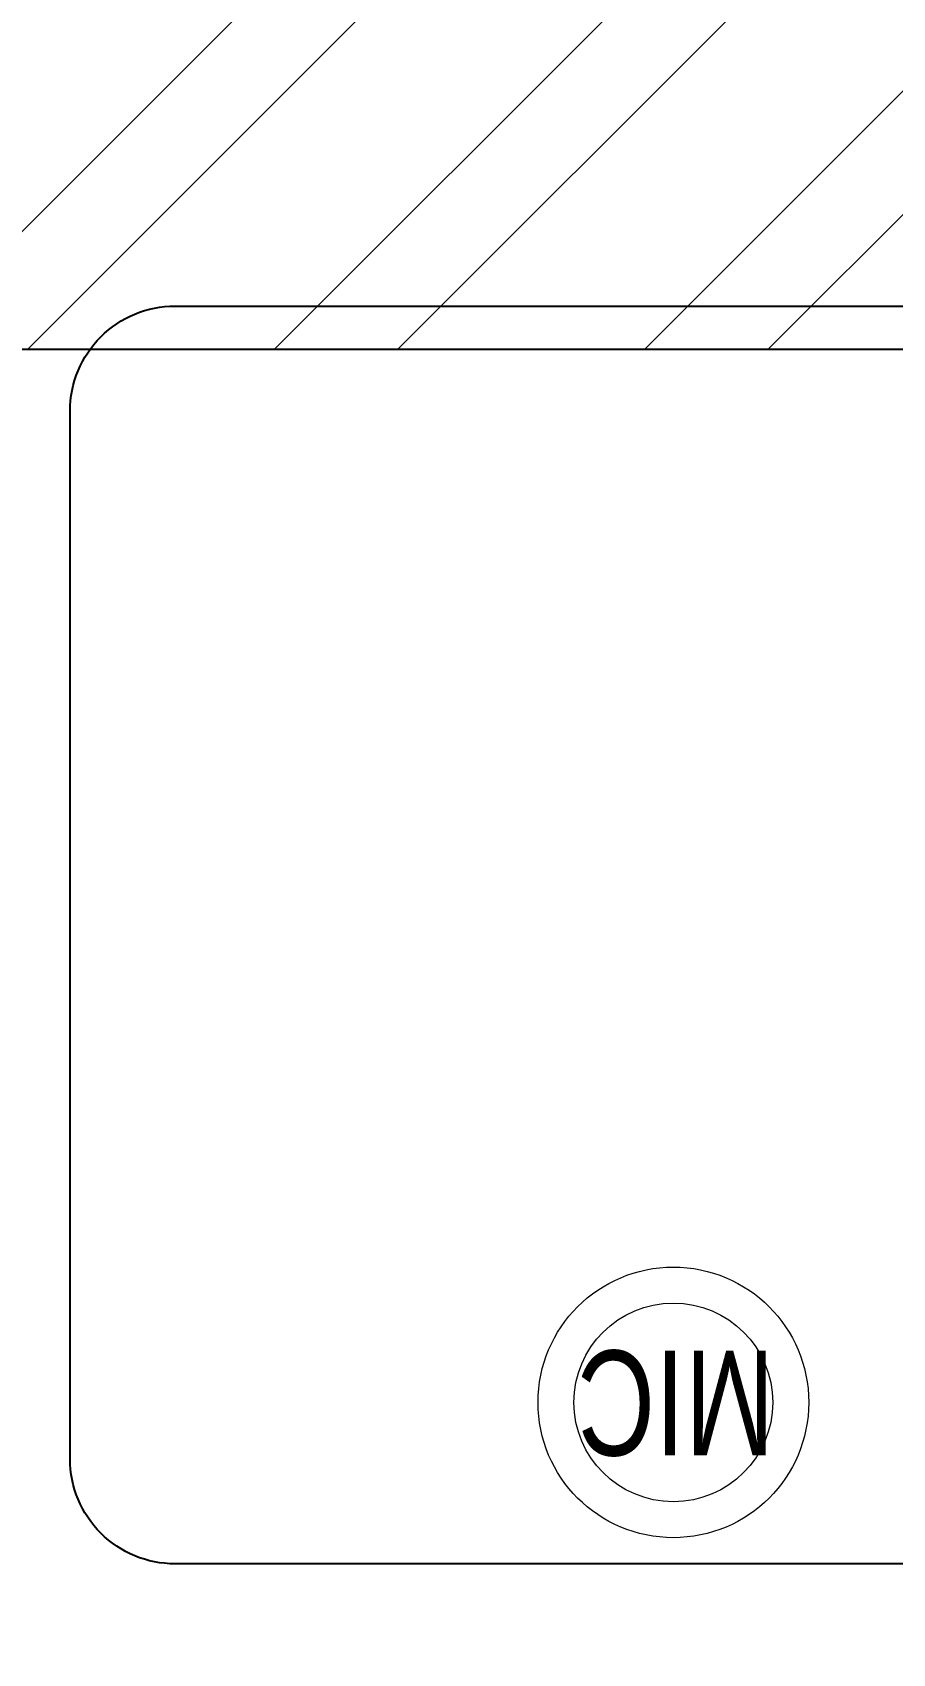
# Model space of a CAD drawing. Header units: feet. Extents: x 2148500 to 2159470, y -6063293 to -6042233.
# Drawn here: x 2155414 to 2155824, y -6048335 to -6047562 of the extents above; entities that cross this region are included whole.
import ezdxf

# ---------------------------------------------------------------- set-up
doc = ezdxf.new("R2010")
doc.units = ezdxf.units.FT
doc.header["$LTSCALE"] = 33
doc.header["$MEASUREMENT"] = 0
doc.layers.add('A-WALL', color=1, linetype='Continuous')
doc.layers.add('PDF_Geometry', color=7, linetype='Continuous')
for name, color, linetype, lineweight in [('LENS-DIM', 252, 'Continuous', 5), ('LENS-FURNITURE', 13, 'Continuous', 9), ('LK-EQPMT', 3, 'Continuous', 18), ('LN-HATCH', 251, 'Continuous', 0)]:
    doc.layers.add(name, color=color, linetype=linetype, lineweight=lineweight)
doc.styles.get("Standard").update_dxf_attribs({"font": 'GILC____.TTF'})

# ---------------------------------------------------------------- blocks, each defined once
blk = doc.blocks.new('A$C9ae9df43')
at = {"layer": 'LN-HATCH'}
h = blk.add_hatch(dxfattribs=at)
h.set_pattern_fill('ANSI32', color=256, scale=333, angle=180)
h.set_pattern_definition([(225, (-6061183.859277658, 5276119.44194066), (88.29995930067012, -88.29995930067015), []), (225, (-6061242.725917094, 5276119.44194066), (88.29995930067012, -88.29995930067015), [])])
h.paths.add_polyline_path([(2368.183168438263, 7355.185897991993), (-1401.816830608062, 7355.185897991993), (-1401.816830608062, 2155.185897038318), (-1141.816830608062, 2155.185897038318), (-1141.816830608062, 7075.185897038318), (2108.183169391938, 7075.185897038318), (2108.183169391938, 1875.185897991993), (8928.183169391938, 1875.185897991993), (8928.183169391938, 1265.185897991992), (9208.183169391938, 1265.185897991992), (9208.183169391938, 2155.185897038318), (2368.183168438263, 2155.185897038318)])
h.paths.add_polyline_path([(-1141.816830608062, 1875.185897991993), (-1401.816830608062, 1875.185897991993), (-1401.816830608062, -1424.814102961682), (-1141.816830608062, -1424.814102961682)])
h.paths.add_polyline_path([(-1141.816830608062, -1764.814102961682), (-1401.816830608062, -1764.814102961682), (-1401.816830608062, -4764.814102961682), (-1141.816830608062, -4764.814102961682)])
h.paths.add_polyline_path([(-1141.816830608062, -5104.814102008007), (-1401.816830608062, -5104.814102008007), (-1401.816830608062, -8144.814102008007), (-1141.816830608062, -8144.814102008007)])
h.paths.add_polyline_path([(-1141.816830608062, -8484.814102008007), (-1401.816830608062, -8484.814102008007), (-1401.816830608062, -11824.814102008), (-1141.816830608062, -11824.814102008)])
h.paths.add_polyline_path([(-1141.816830608062, -12104.81410200801), (-1401.816830608062, -12104.81410200801), (-1401.816830608062, -13484.814102008), (-1141.816830608062, -13484.814102008)])
h.paths.add_polyline_path([(9208.183169391938, -8484.814102008007), (8928.183169391938, -8484.814102008007), (8928.183169391938, -11824.814102008), (9208.183169391938, -11824.814102008)])
h.paths.add_polyline_path([(9208.183169391938, -5104.814102008007), (8928.183169391938, -5104.814102008007), (8928.183169391938, -8144.814102008007), (9208.183169391938, -8144.814102008007)])
h.paths.add_polyline_path([(9208.183169391938, -1764.814102961682), (8928.183169391938, -1764.814102961682), (8928.183169391938, -4764.814102961682), (9208.183169391938, -4764.814102961682)])
h.paths.add_polyline_path([(9208.183169391938, 965.1858979919925), (8928.183169391938, 965.1858979919925), (8928.183169391938, -1424.814102961682), (9208.183169391938, -1424.814102961682)])
at = {"layer": 'A-WALL'}
blk.add_line((2108.183169391938, 1875.185897991993), (8928.183169391938, 1875.185897991993), dxfattribs=at)
blk = doc.blocks.new('MOROTISED TABLE-TRIAL SET 950x600')
at = {"layer": 'PDF_Geometry', "lineweight": 25}
blk.add_lwpolyline([(415.5923622683621, 2.18279e-11), (550.0003704861738, 2.18279e-11, 0.4142524001247118), (599.9958994225599, 50.00260162355697), (599.9958994225599, 899.9973678589085, 0.4142518501714829), (550.0003704861738, 950.0000000000218), (50.00260613718999, 950.0000000000218, 0.4142929195148918), (4.605390131e-07, 899.9973678589085), (4.605390131e-07, 50.00260162355697, 0.414163635492108), (50.00260613718999, 2.18279e-11), (415.5923622683621, 2.18279e-11)], format="xyb", dxfattribs=at)
blk = doc.blocks.new('MIC')
at = {"layer": 'LK-EQPMT', "ltscale": 12}
for radius in [64.54701859105262, 47.40596281792385]:
    blk.add_circle((234.5401449967176, 64.54701859102352), radius, dxfattribs=at)
at = {"layer": 'LK-EQPMT', "ltscale": 12, "insert": (233.2398255821317, 64.46170233917655), "char_height": 50, "attachment_point": 5}
blk.add_mtext_dynamic_manual_height_columns('MIC', width=466.4796511627907, gutter_width=12.5, heights=[0], dxfattribs=at)

msp = doc.modelspace()

# ---------------------------------------------------------------- block references
at = {"rotation": 180}
msp.add_blockref('MIC', (2155954.064256924, -6048150.837025425), dxfattribs=at)
at = {"layer": 'LENS-DIM', "color": 2}
msp.add_blockref('A$C9ae9df43', (2149901.58012485, -6049588.089139871), dxfattribs=at)
at = {"layer": 'LENS-FURNITURE', "xscale": -1, "rotation": 90}
msp.add_blockref('MOROTISED TABLE-TRIAL SET 950x600', (2156381.821343132, -6047692.403015098), dxfattribs=at)

doc.saveas('drawing.dxf')
